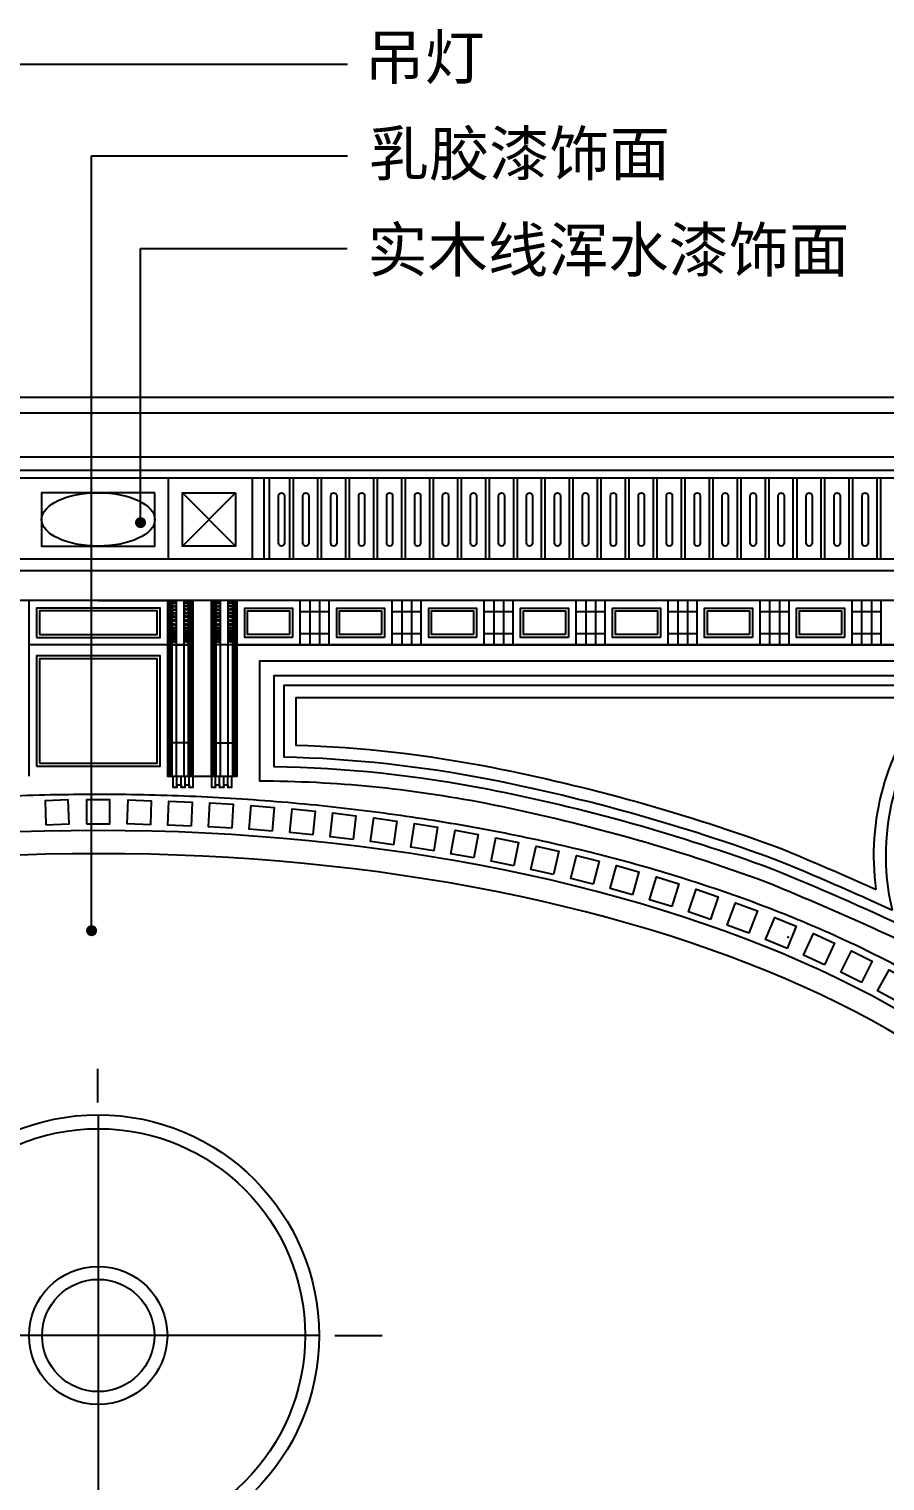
# Model space of a CAD drawing. Extents: x 341 to 10071, y 531 to 13651.
# Drawn here: x 5405 to 7731, y 4440 to 8388 of the extents above; entities that cross this region are included whole.
import ezdxf

# ---------------------------------------------------------------- set-up
doc = ezdxf.new("R2010")
doc.units = 0
doc.header["$MEASUREMENT"] = 0
for name, color, linetype in [('3', 3, 'CONTINUOUS'), ('4', 4, 'CONTINUOUS'), ('7', 7, 'CONTINUOUS'), ('DIM', 3, 'CONTINUOUS'), ('TEXT', 3, 'CONTINUOUS')]:
    doc.layers.add(name, color=color, linetype=linetype)
doc.styles.add('HZ', font='')
doc.styles.get("Standard").update_dxf_attribs({"font": 'txt.shx', "bigfont": 'bigfont.shx'})
doc.styles.get('HZ').set_extended_font_data('仿宋_GB2312')
doc.dimstyles.get("Standard").update_dxf_attribs({"dimtxt": 0.18, "dimasz": 0.18, "dimexe": 0.18, "dimexo": 0.0625, "dimgap": 0.09, "dimtad": 0, "dimtih": 1, "dimtoh": 1, "dimdec": 4, "dimzin": 0, "dimdsep": 46, "dimtxsty": 'Standard', "dimcen": 0.09, "dimadec": 0, "dimazin": 0, "dimtfac": 1, "dimtdec": 4, "dimtofl": 0, "dimtmove": 0, "dimatfit": 3, "dimfxl": 0, "dimtolj": 1, "dimtzin": 0, "dimarcsym": 0})

msp = doc.modelspace()

# ---------------------------------------------------------------- linework, layer by layer
at = {"layer": '3', "ltscale": 20}
for p, q in [((5783.4, 7169.7), (5783.4, 6949.7)), ((6011.1, 7166.6), (6011.1, 6946.6)), ((6043.1, 7166.6), (6043.1, 6946.6)), ((5966.1, 7126.9), (5822.1, 6981.9)), ((5822.1, 7126.9), (5966.1, 6981.9)), ((5405.1, 6356.6), (5405.1, 6833.6)), ((5781.1, 6833.6), (5781.1, 6356.6)), ((5785.3, 6356.6), (5785.3, 6833.6)), ((5789.4, 6356.6), (5789.4, 6833.6)), ((5793.6, 6356.6), (5793.6, 6833.6)), ((5793.6, 6833.6), (5805.6, 6833.6)), ((5805.6, 6356.6), (5805.6, 6833.6)), ((5826.6, 6356.6), (5826.6, 6833.6)), ((5838.6, 6833.6), (5826.6, 6833.6)), ((5838.6, 6356.6), (5838.6, 6833.6)), ((5842.8, 6356.6), (5842.8, 6833.6)), ((5846.9, 6356.6), (5846.9, 6833.6)), ((5905.3, 6356.6), (5905.3, 6833.6)), ((5909.4, 6356.6), (5909.4, 6833.6)), ((5913.6, 6356.6), (5913.6, 6833.6)), ((5913.6, 6833.6), (5925.6, 6833.6)), ((5925.6, 6356.6), (5925.6, 6833.6)), ((5946.6, 6356.6), (5946.6, 6833.6)), ((5958.6, 6833.6), (5946.6, 6833.6)), ((5958.6, 6356.6), (5958.6, 6833.6)), ((5962.8, 6356.6), (5962.8, 6833.6)), ((5966.9, 6356.6), (5966.9, 6833.6)), ((6141.1, 6833.6), (6141.1, 6713.6)), ((6167.8, 6833.6), (6167.8, 6713.6)), ((6194.4, 6833.6), (6194.4, 6713.6)), ((6221.1, 6713.6), (6221.1, 6833.6)), ((6391.1, 6833.6), (6391.1, 6713.6)), ((6417.8, 6833.6), (6417.8, 6713.6)), ((6444.4, 6833.6), (6444.4, 6713.6)), ((6471.1, 6713.6), (6471.1, 6833.6)), ((6641.1, 6833.6), (6641.1, 6713.6)), ((6667.8, 6833.6), (6667.8, 6713.6)), ((6694.4, 6833.6), (6694.4, 6713.6)), ((6721.1, 6713.6), (6721.1, 6833.6)), ((6891.1, 6833.6), (6891.1, 6713.6)), ((6917.8, 6833.6), (6917.8, 6713.6)), ((6944.4, 6833.6), (6944.4, 6713.6)), ((6971.1, 6713.6), (6971.1, 6833.6)), ((7141.1, 6833.6), (7141.1, 6713.6)), ((7167.8, 6833.6), (7167.8, 6713.6)), ((7194.4, 6833.6), (7194.4, 6713.6)), ((7221.1, 6713.6), (7221.1, 6833.6)), ((7391.1, 6833.6), (7391.1, 6713.6)), ((7417.8, 6833.6), (7417.8, 6713.6)), ((7444.4, 6833.6), (7444.4, 6713.6)), ((7471.1, 6713.6), (7471.1, 6833.6)), ((7641.1, 6833.6), (7641.1, 6713.6)), ((7667.8, 6833.6), (7667.8, 6713.6)), ((7694.4, 6833.6), (7694.4, 6713.6)), ((7721.1, 6713.6), (7721.1, 6833.6)), ((6221.1, 6803.6), (6141.1, 6803.6)), ((6471.1, 6803.6), (6391.1, 6803.6)), ((6721.1, 6803.6), (6641.1, 6803.6)), ((6971.1, 6803.6), (6891.1, 6803.6)), ((7221.1, 6803.6), (7141.1, 6803.6)), ((7471.1, 6803.6), (7391.1, 6803.6)), ((7721.1, 6803.6), (7641.1, 6803.6)), ((5781.1, 6713.6), (5851.1, 6713.6)), ((5971.1, 6713.6), (5901.1, 6713.6)), ((6221.1, 6743.6), (6141.1, 6743.6)), ((6471.1, 6743.6), (6391.1, 6743.6)), ((6721.1, 6743.6), (6641.1, 6743.6)), ((6971.1, 6743.6), (6891.1, 6743.6)), ((7221.1, 6743.6), (7141.1, 6743.6)), ((7471.1, 6743.6), (7391.1, 6743.6)), ((7721.1, 6743.6), (7641.1, 6743.6)), ((5796.1, 6356.6), (5851.1, 6356.6)), ((5807.1, 6332.6), (5807.1, 6356.6)), ((5818.1, 6332.6), (5818.1, 6356.6)), ((5829.1, 6332.6), (5829.1, 6356.6)), ((5840.1, 6332.6), (5840.1, 6356.6)), ((5901.1, 6356.6), (5956.1, 6356.6)), ((5912.1, 6332.6), (5912.1, 6356.6)), ((5923.1, 6332.6), (5923.1, 6356.6)), ((5934.1, 6332.6), (5934.1, 6356.6)), ((5945.1, 6332.6), (5945.1, 6356.6))]:
    msp.add_line(p, q, dxfattribs=at)
at = {"layer": '3'}
for p, q in [((6058.1, 6946.6), (6058.1, 7166.6)), ((6114.1, 6946.6), (6114.1, 7166.6)), ((6124.1, 6946.6), (6124.1, 7166.6)), ((6190.1, 6946.6), (6190.1, 7166.6)), ((6200.1, 6946.6), (6200.1, 7166.6)), ((6266.1, 6946.6), (6266.1, 7166.6)), ((6276.1, 6946.6), (6276.1, 7166.6)), ((6342.1, 6946.6), (6342.1, 7166.6)), ((6352.1, 6946.6), (6352.1, 7166.6)), ((6418.1, 6946.6), (6418.1, 7166.6)), ((6428.1, 6946.6), (6428.1, 7166.6)), ((6494.1, 6946.6), (6494.1, 7166.6)), ((6504.1, 6946.6), (6504.1, 7166.6)), ((6570.1, 6946.6), (6570.1, 7166.6)), ((6580.1, 6946.6), (6580.1, 7166.6)), ((6646.1, 6946.6), (6646.1, 7166.6)), ((6656.1, 6946.6), (6656.1, 7166.6)), ((6722.1, 6946.6), (6722.1, 7166.6)), ((6732.1, 6946.6), (6732.1, 7166.6)), ((6798.1, 6946.6), (6798.1, 7166.6)), ((6808.1, 6946.6), (6808.1, 7166.6)), ((6874.1, 6946.6), (6874.1, 7166.6)), ((6884.1, 6946.6), (6884.1, 7166.6)), ((6950.1, 6946.6), (6950.1, 7166.6)), ((6960.1, 6946.6), (6960.1, 7166.6)), ((7026.1, 6946.6), (7026.1, 7166.6)), ((7036.1, 6946.6), (7036.1, 7166.6)), ((7102.1, 6946.6), (7102.1, 7166.6)), ((7112.1, 6946.6), (7112.1, 7166.6)), ((7178.1, 6946.6), (7178.1, 7166.6)), ((7188.1, 6946.6), (7188.1, 7166.6)), ((7254.1, 6946.6), (7254.1, 7166.6)), ((7264.1, 6946.6), (7264.1, 7166.6)), ((7330.1, 6946.6), (7330.1, 7166.6)), ((7340.1, 6946.6), (7340.1, 7166.6)), ((7406.1, 6946.6), (7406.1, 7166.6)), ((7416.1, 6946.6), (7416.1, 7166.6)), ((7482.1, 6946.6), (7482.1, 7166.6)), ((7492.1, 6946.6), (7492.1, 7166.6)), ((7558.1, 6946.6), (7558.1, 7166.6)), ((7568.1, 6946.6), (7568.1, 7166.6)), ((7634.1, 6946.6), (7634.1, 7166.6)), ((7644.1, 6946.6), (7644.1, 7166.6)), ((7710.1, 6946.6), (7710.1, 7166.6)), ((7720.1, 6946.6), (7720.1, 7166.6)), ((5593.1, 6833.6), (5781.1, 6833.6)), ((5591.9, 5468.8), (5591.9, 5561)), ((5593.1, 5435.6), (5593.1, 4235.6)), ((6193.1, 4835.6), (4993.1, 4835.6)), ((6236.2, 4835.9), (6364.3, 4835.9))]:
    msp.add_line(p, q, dxfattribs=at)
at = {"layer": '3', "ltscale": 20}
for points in [[(1741.1, 4835.6), (1741.1, 2483.6), (9445.1, 2483.6), (9445.1, 4835.6), (9445.1, 7187.6), (1741.1, 7187.6)], [(2014.1, 4835.6), (2014.1, 2756.6), (9172.1, 2756.6), (9172.1, 4835.6), (9172.1, 6914.6), (2014.1, 6914.6)], [(5425.1, 6733.6), (5761.1, 6733.6), (5761.1, 6813.6), (5425.1, 6813.6)], [(5433.1, 6741.6), (5753.1, 6741.6), (5753.1, 6805.6), (5433.1, 6805.6)], [(6121.1, 6733.6), (5991.1, 6733.6), (5991.1, 6813.6), (6121.1, 6813.6)], [(6113.1, 6741.6), (5999.1, 6741.6), (5999.1, 6805.6), (6113.1, 6805.6)], [(6371.1, 6733.6), (6241.1, 6733.6), (6241.1, 6813.6), (6371.1, 6813.6)], [(6363.1, 6741.6), (6249.1, 6741.6), (6249.1, 6805.6), (6363.1, 6805.6)], [(6621.1, 6733.6), (6491.1, 6733.6), (6491.1, 6813.6), (6621.1, 6813.6)], [(6613.1, 6741.6), (6499.1, 6741.6), (6499.1, 6805.6), (6613.1, 6805.6)], [(6871.1, 6733.6), (6741.1, 6733.6), (6741.1, 6813.6), (6871.1, 6813.6)], [(6863.1, 6741.6), (6749.1, 6741.6), (6749.1, 6805.6), (6863.1, 6805.6)], [(7121.1, 6733.6), (6991.1, 6733.6), (6991.1, 6813.6), (7121.1, 6813.6)], [(7113.1, 6741.6), (6999.1, 6741.6), (6999.1, 6805.6), (7113.1, 6805.6)], [(7371.1, 6733.6), (7241.1, 6733.6), (7241.1, 6813.6), (7371.1, 6813.6)], [(7363.1, 6741.6), (7249.1, 6741.6), (7249.1, 6805.6), (7363.1, 6805.6)], [(7621.1, 6733.6), (7491.1, 6733.6), (7491.1, 6813.6), (7621.1, 6813.6)], [(7613.1, 6741.6), (7499.1, 6741.6), (7499.1, 6805.6), (7613.1, 6805.6)], [(5425.1, 6383.6), (5761.1, 6383.6), (5761.1, 6683.6), (5425.1, 6683.6)], [(5433.1, 6391.6), (5753.1, 6391.6), (5753.1, 6675.6), (5433.1, 6675.6)]]:
    msp.add_lwpolyline(points, close=True, dxfattribs=at)
for points in [[(6099.1, 7118.9), (6099.1, 6989.9, -1), (6083.1, 6989.9), (6083.1, 7118.9, -1)], [(6165.1, 7118.9), (6165.1, 6989.9, -1), (6149.1, 6989.9), (6149.1, 7118.9, -1)], [(6241.1, 7118.9), (6241.1, 6989.9, -1), (6225.1, 6989.9), (6225.1, 7118.9, -1)], [(6317.1, 7118.9), (6317.1, 6989.9, -1), (6301.1, 6989.9), (6301.1, 7118.9, -1)], [(6393.1, 7118.9), (6393.1, 6989.9, -1), (6377.1, 6989.9), (6377.1, 7118.9, -1)], [(6469.1, 7118.9), (6469.1, 6989.9, -1), (6453.1, 6989.9), (6453.1, 7118.9, -1)], [(6545.1, 7118.9), (6545.1, 6989.9, -1), (6529.1, 6989.9), (6529.1, 7118.9, -1)], [(6621.1, 7118.9), (6621.1, 6989.9, -1), (6605.1, 6989.9), (6605.1, 7118.9, -1)], [(6697.1, 7118.9), (6697.1, 6989.9, -1), (6681.1, 6989.9), (6681.1, 7118.9, -1)], [(6773.1, 7118.9), (6773.1, 6989.9, -1), (6757.1, 6989.9), (6757.1, 7118.9, -1)], [(6849.1, 7118.9), (6849.1, 6989.9, -1), (6833.1, 6989.9), (6833.1, 7118.9, -1)], [(6925.1, 7118.9), (6925.1, 6989.9, -1), (6909.1, 6989.9), (6909.1, 7118.9, -1)], [(7001.1, 7118.9), (7001.1, 6989.9, -1), (6985.1, 6989.9), (6985.1, 7118.9, -1)], [(7077.1, 7118.9), (7077.1, 6989.9, -1), (7061.1, 6989.9), (7061.1, 7118.9, -1)], [(7153.1, 7118.9), (7153.1, 6989.9, -1), (7137.1, 6989.9), (7137.1, 7118.9, -1)], [(7229.1, 7118.9), (7229.1, 6989.9, -1), (7213.1, 6989.9), (7213.1, 7118.9, -1)], [(7305.1, 7118.9), (7305.1, 6989.9, -1), (7289.1, 6989.9), (7289.1, 7118.9, -1)], [(7381.1, 7118.9), (7381.1, 6989.9, -1), (7365.1, 6989.9), (7365.1, 7118.9, -1)], [(7457.1, 7118.9), (7457.1, 6989.9, -1), (7441.1, 6989.9), (7441.1, 7118.9, -1)], [(7533.1, 7118.9), (7533.1, 6989.9, -1), (7517.1, 6989.9), (7517.1, 7118.9, -1)], [(7609.1, 7118.9), (7609.1, 6989.9, -1), (7593.1, 6989.9), (7593.1, 7118.9, -1)], [(7685.1, 7118.9), (7685.1, 6989.9, -1), (7669.1, 6989.9), (7669.1, 7118.9, -1)], [(7793.4, 5943.2, -0.31606), (7997.4, 6629.6), (6070.1, 6629.6), (6070.1, 6382.5, -0.044831), (6650.1, 6321.8, -0.03981), (7424.3, 6104.7, -0.012265)], [(7751.3, 5992.4, -0.260755), (7926.4, 6602.6), (6097.1, 6602.6), (6097.1, 6409, -0.042803), (6655.3, 6348.2, -0.039834), (7434.1, 6129.9, -0.010492)]]:
    msp.add_lwpolyline(points, format="xyb", close=True, dxfattribs=at)
for points in [[(5793.6, 6830.5), (5799.6, 6828), (5805.6, 6830.5)], [(5838.6, 6830.5), (5832.6, 6828), (5826.6, 6830.5)], [(5913.6, 6830.5), (5919.6, 6828), (5925.6, 6830.5)], [(5958.6, 6830.5), (5952.6, 6828), (5946.6, 6830.5)], [(5793.6, 6828), (5799.6, 6826), (5805.6, 6828)], [(5793.6, 6821.1), (5799.6, 6818.6), (5805.6, 6821.1)], [(5793.6, 6818.6), (5799.6, 6816.6), (5805.6, 6818.6)], [(5793.6, 6812.3), (5799.6, 6809.7), (5805.6, 6812.3)], [(5793.6, 6809.8), (5799.6, 6807.7), (5805.6, 6809.8)], [(5793.6, 6803), (5799.6, 6799.8), (5805.6, 6803)], [(5793.6, 6800.5), (5799.6, 6797.6), (5805.6, 6800.5)], [(5793.6, 6793.7), (5799.6, 6790.2), (5805.6, 6793.7)], [(5793.6, 6791.1), (5799.6, 6787.7), (5805.6, 6791.1)], [(5838.6, 6828), (5832.6, 6826), (5826.6, 6828)], [(5838.6, 6821.1), (5832.6, 6818.6), (5826.6, 6821.1)], [(5838.6, 6818.6), (5832.6, 6816.6), (5826.6, 6818.6)], [(5838.6, 6812.3), (5832.6, 6809.7), (5826.6, 6812.3)], [(5838.6, 6809.8), (5832.6, 6807.7), (5826.6, 6809.8)], [(5838.6, 6803), (5832.6, 6799.8), (5826.6, 6803)], [(5838.6, 6800.5), (5832.6, 6797.6), (5826.6, 6800.5)], [(5838.6, 6793.7), (5832.6, 6790.2), (5826.6, 6793.7)], [(5838.6, 6791.1), (5832.6, 6787.7), (5826.6, 6791.1)], [(5913.6, 6828), (5919.6, 6826), (5925.6, 6828)], [(5913.6, 6821.1), (5919.6, 6818.6), (5925.6, 6821.1)], [(5913.6, 6818.6), (5919.6, 6816.6), (5925.6, 6818.6)], [(5913.6, 6812.3), (5919.6, 6809.7), (5925.6, 6812.3)], [(5913.6, 6809.8), (5919.6, 6807.7), (5925.6, 6809.8)], [(5913.6, 6803), (5919.6, 6799.8), (5925.6, 6803)], [(5913.6, 6800.5), (5919.6, 6797.6), (5925.6, 6800.5)], [(5913.6, 6793.7), (5919.6, 6790.2), (5925.6, 6793.7)], [(5913.6, 6791.1), (5919.6, 6787.7), (5925.6, 6791.1)], [(5958.6, 6828), (5952.6, 6826), (5946.6, 6828)], [(5958.6, 6821.1), (5952.6, 6818.6), (5946.6, 6821.1)], [(5958.6, 6818.6), (5952.6, 6816.6), (5946.6, 6818.6)], [(5958.6, 6812.3), (5952.6, 6809.7), (5946.6, 6812.3)], [(5958.6, 6809.8), (5952.6, 6807.7), (5946.6, 6809.8)], [(5958.6, 6803), (5952.6, 6799.8), (5946.6, 6803)], [(5958.6, 6800.5), (5952.6, 6797.6), (5946.6, 6800.5)], [(5958.6, 6793.7), (5952.6, 6790.2), (5946.6, 6793.7)], [(5958.6, 6791.1), (5952.6, 6787.7), (5946.6, 6791.1)], [(5793.6, 6784.1), (5799.6, 6779.6), (5805.6, 6784.1)], [(5793.6, 6781.6), (5799.6, 6777.1), (5805.6, 6781.6)], [(5793.6, 6772.3), (5799.6, 6768.8), (5805.6, 6772.3)], [(5793.6, 6769.8), (5799.6, 6766.3), (5805.6, 6769.8)], [(5793.6, 6762.3), (5799.6, 6759.1), (5805.6, 6762.3)], [(5793.6, 6759.8), (5799.6, 6756.8), (5805.6, 6759.8)], [(5793.6, 6753.8), (5799.6, 6750.5), (5805.6, 6753.8)], [(5793.6, 6751.2), (5799.6, 6748.3), (5805.6, 6751.2)], [(5838.6, 6784.1), (5832.6, 6779.6), (5826.6, 6784.1)], [(5838.6, 6781.6), (5832.6, 6777.1), (5826.6, 6781.6)], [(5838.6, 6772.3), (5832.6, 6768.8), (5826.6, 6772.3)], [(5838.6, 6769.8), (5832.6, 6766.3), (5826.6, 6769.8)], [(5838.6, 6762.3), (5832.6, 6759.1), (5826.6, 6762.3)], [(5838.6, 6759.8), (5832.6, 6756.8), (5826.6, 6759.8)], [(5838.6, 6753.8), (5832.6, 6750.5), (5826.6, 6753.8)], [(5838.6, 6751.2), (5832.6, 6748.3), (5826.6, 6751.2)], [(5913.6, 6784.1), (5919.6, 6779.6), (5925.6, 6784.1)], [(5913.6, 6781.6), (5919.6, 6777.1), (5925.6, 6781.6)], [(5913.6, 6772.3), (5919.6, 6768.8), (5925.6, 6772.3)], [(5913.6, 6769.8), (5919.6, 6766.3), (5925.6, 6769.8)], [(5913.6, 6762.3), (5919.6, 6759.1), (5925.6, 6762.3)], [(5913.6, 6759.8), (5919.6, 6756.8), (5925.6, 6759.8)], [(5913.6, 6753.8), (5919.6, 6750.5), (5925.6, 6753.8)], [(5913.6, 6751.2), (5919.6, 6748.3), (5925.6, 6751.2)], [(5958.6, 6784.1), (5952.6, 6779.6), (5946.6, 6784.1)], [(5958.6, 6781.6), (5952.6, 6777.1), (5946.6, 6781.6)], [(5958.6, 6772.3), (5952.6, 6768.8), (5946.6, 6772.3)], [(5958.6, 6769.8), (5952.6, 6766.3), (5946.6, 6769.8)], [(5958.6, 6762.3), (5952.6, 6759.1), (5946.6, 6762.3)], [(5958.6, 6759.8), (5952.6, 6756.8), (5946.6, 6759.8)], [(5958.6, 6753.8), (5952.6, 6750.5), (5946.6, 6753.8)], [(5958.6, 6751.2), (5952.6, 6748.3), (5946.6, 6751.2)], [(5793.6, 6746), (5799.6, 6743.5), (5805.6, 6746)], [(5793.6, 6743.5), (5799.6, 6741.5), (5805.6, 6743.5)], [(5793.6, 6739.5), (5799.6, 6737), (5805.6, 6739.5)], [(5793.6, 6737), (5799.6, 6735), (5805.6, 6737)], [(5793.6, 6732.5), (5799.6, 6730), (5805.6, 6732.5)], [(5793.6, 6730), (5799.6, 6728), (5805.6, 6730)], [(5793.6, 6725), (5799.6, 6722.4), (5805.6, 6725)], [(5793.6, 6722.5), (5799.6, 6720.4), (5805.6, 6722.5)], [(5838.6, 6746), (5832.6, 6743.5), (5826.6, 6746)], [(5838.6, 6743.5), (5832.6, 6741.5), (5826.6, 6743.5)], [(5838.6, 6739.5), (5832.6, 6737), (5826.6, 6739.5)], [(5838.6, 6737), (5832.6, 6735), (5826.6, 6737)], [(5838.6, 6732.5), (5832.6, 6730), (5826.6, 6732.5)], [(5838.6, 6730), (5832.6, 6728), (5826.6, 6730)], [(5838.6, 6725), (5832.6, 6722.4), (5826.6, 6725)], [(5838.6, 6722.5), (5832.6, 6720.4), (5826.6, 6722.5)], [(5913.6, 6746), (5919.6, 6743.5), (5925.6, 6746)], [(5913.6, 6743.5), (5919.6, 6741.5), (5925.6, 6743.5)], [(5913.6, 6739.5), (5919.6, 6737), (5925.6, 6739.5)], [(5913.6, 6737), (5919.6, 6735), (5925.6, 6737)], [(5913.6, 6732.5), (5919.6, 6730), (5925.6, 6732.5)], [(5913.6, 6730), (5919.6, 6728), (5925.6, 6730)], [(5913.6, 6725), (5919.6, 6722.4), (5925.6, 6725)], [(5913.6, 6722.5), (5919.6, 6720.4), (5925.6, 6722.5)], [(5958.6, 6746), (5952.6, 6743.5), (5946.6, 6746)], [(5958.6, 6743.5), (5952.6, 6741.5), (5946.6, 6743.5)], [(5958.6, 6739.5), (5952.6, 6737), (5946.6, 6739.5)], [(5958.6, 6737), (5952.6, 6735), (5946.6, 6737)], [(5958.6, 6732.5), (5952.6, 6730), (5946.6, 6732.5)], [(5958.6, 6730), (5952.6, 6728), (5946.6, 6730)], [(5958.6, 6725), (5952.6, 6722.4), (5946.6, 6725)], [(5958.6, 6722.5), (5952.6, 6720.4), (5946.6, 6722.5)]]:
    msp.add_lwpolyline(points, dxfattribs=at)
at = {"layer": '3'}
for points in [[(5451.1, 6224.4), (5514.1, 6226.6), (5511.8, 6291.6), (5448.8, 6289.4)], [(5561.2, 6226.8), (5624.2, 6226.8), (5624.2, 6291.8), (5561.2, 6291.8)], [(5735.1, 6224.4), (5672.1, 6226.6), (5674.4, 6291.6), (5737.4, 6289.4)], [(5845.5, 6220.8), (5782.6, 6223.6), (5785.4, 6288.5), (5848.4, 6285.8)], [(5955.9, 6215), (5893, 6218.6), (5896.7, 6283.5), (5959.6, 6279.9)], [(6066, 6206.7), (6003.2, 6211.9), (6008.7, 6276.7), (6071.5, 6271.4)], [(6176, 6196.6), (6113.4, 6202.9), (6119.8, 6267.5), (6182.5, 6261.3)], [(6285.8, 6184.3), (6223.3, 6191.8), (6231, 6256.3), (6293.5, 6248.9)], [(6395.4, 6169.8), (6333, 6178.5), (6342, 6242.9), (6404.4, 6234.2)], [(6504.7, 6153.1), (6442.5, 6163.1), (6452.8, 6227.3), (6515, 6217.3)], [(6613.7, 6134.1), (6551.7, 6145.4), (6563.4, 6209.3), (6625.3, 6198)], [(6722.3, 6112.7), (6660.6, 6125.4), (6673.6, 6189.1), (6735.3, 6176.4)], [(6830.4, 6088.9), (6769, 6103), (6783.5, 6166.3), (6844.9, 6152.3)], [(6938.1, 6062.6), (6877, 6078.1), (6893, 6141.1), (6954.1, 6125.6)], [(7045.1, 6033.5), (6984.5, 6050.6), (7002, 6113.2), (7062.7, 6096.1)], [(7151.5, 6001.8), (7091.3, 6020.4), (7110.5, 6082.5), (7170.7, 6063.8)], [(7257, 5967), (7197.4, 5987.3), (7218.3, 6048.9), (7277.9, 6028.6)], [(7361.6, 5929.2), (7302.6, 5951.3), (7325.3, 6012.1), (7384.3, 5990.1)], [(7465, 5888.1), (7406.8, 5912), (7431.5, 5972.1), (7489.7, 5948.2)], [(7567.1, 5843.4), (7509.7, 5869.4), (7536.5, 5928.6), (7593.9, 5902.6)], [(7667.6, 5795), (7611.2, 5823.1), (7640.3, 5881.3), (7696.6, 5853.2)], [(7766.1, 5742.5), (7711, 5773), (7742.4, 5829.9), (7797.6, 5799.4)]]:
    msp.add_lwpolyline(points, close=True, dxfattribs=at)
at = {"layer": '3', "ltscale": 20}
for radius in [562.3, 187.8, 152.6]:
    msp.add_circle((5593.1, 4835.6), radius, dxfattribs=at)
msp.add_ellipse((5593.1, 7054.4), major_axis=(-154, 0), ratio=0.470779, dxfattribs=at)
at = {"layer": '3'}
msp.add_ellipse((5593.1, 4835.6), major_axis=(-2778, 0), ratio=0.471562, start_param=3.141593, end_param=6.283185, dxfattribs=at)
at = {"layer": '3', "extrusion": (0, 0, -1)}
msp.add_ellipse((5593.1, 4835.6), major_axis=(-2778, 0), ratio=0.471562, start_param=3.141593, end_param=6.283185, dxfattribs=at)
at = {"layer": '3', "ltscale": 20}
for p in [(6417.8, 6803.6), (6444.4, 6803.6), (6667.8, 6803.6), (6694.4, 6803.6), (6917.8, 6803.6), (6944.4, 6803.6), (7167.8, 6803.6), (7194.4, 6803.6), (7417.8, 6803.6), (7444.4, 6803.6), (7667.8, 6803.6), (7694.4, 6803.6), (5962.8, 6386.5), (5966.9, 6386.5), (5807.1, 6326.6), (5818.1, 6326.6), (5829.1, 6326.6), (5840.1, 6326.6), (5912.1, 6326.6), (5923.1, 6326.6), (5934.1, 6326.6), (5945.1, 6326.6), (7467.7, 5918.4)]:
    msp.add_point(p, dxfattribs=at)
at = {"layer": '4', "ltscale": 20}
msp.add_lwpolyline([(1543.1, 4835.6), (1543.1, 2285.6), (9643.1, 2285.6), (9643.1, 4835.6), (9643.1, 7385.6), (1543.1, 7385.6)], close=True, dxfattribs=at)
msp.add_lwpolyline([(7707.4, 6048.6, -0.206371), (7852.2, 6569.6), (6130.1, 6569.6), (6130.1, 6441.1, -0.040368), (6661.6, 6380.6, -0.039862), (7446, 6160.6, -0.008594)], format="xyb", close=True, dxfattribs=at)
at = {"layer": '7', "ltscale": 20}
for p, q in [((5851.1, 6356.6), (5851.1, 6833.6)), ((5901.1, 6356.6), (5901.1, 6833.6)), ((5851.1, 6446.6), (5781.1, 6446.6)), ((5901.1, 6446.6), (5971.1, 6446.6))]:
    msp.add_line(p, q, dxfattribs=at)
for points in [[(1585.1, 4835.6), (1585.1, 2327.6), (9601.1, 2327.6), (9601.1, 4835.6), (9601.1, 7343.6), (1585.1, 7343.6)], [(1705.1, 4835.6), (1705.1, 2447.6), (9481.1, 2447.6), (9481.1, 4835.6), (9481.1, 7223.6), (1705.1, 7223.6)], [(1762.1, 4835.6), (1762.1, 2504.6), (9424.1, 2504.6), (9424.1, 4835.6), (9424.1, 7166.6), (1762.1, 7166.6)], [(5747.1, 7126.9), (5439.1, 7126.9), (5439.1, 6981.9), (5747.1, 6981.9)], [(5966.1, 7126.9), (5966.1, 6981.9), (5822.1, 6981.9), (5822.1, 7126.9)], [(1982.1, 4835.6), (1982.1, 2724.6), (9204.1, 2724.6), (9204.1, 4835.6), (9204.1, 6946.6), (1982.1, 6946.6)], [(2095.1, 4835.6), (2095.1, 2837.6), (9091.1, 2837.6), (9091.1, 4835.6), (9091.1, 6833.6), (2095.1, 6833.6)]]:
    msp.add_lwpolyline(points, close=True, dxfattribs=at)
for points in [[(5781.1, 6833.6), (5781.1, 6356.6), (5796.1, 6356.6), (5796.1, 6326.6), (5807.1, 6326.6), (5807.1, 6332.6), (5818.1, 6332.6), (5818.1, 6326.6), (5829.1, 6326.6), (5829.1, 6332.6), (5840.1, 6332.6), (5840.1, 6326.6), (5851.1, 6326.6), (5851.1, 6356.6), (5901.1, 6356.6), (5901.1, 6326.6), (5912.1, 6326.6), (5912.1, 6332.6), (5923.1, 6332.6), (5923.1, 6326.6), (5934.1, 6326.6), (5934.1, 6332.6), (5945.1, 6332.6), (5945.1, 6326.6), (5956.1, 6326.6), (5956.1, 6356.6), (5971.1, 6356.6), (5971.1, 6833.6)], [(5851.1, 6713.6), (5405.1, 6713.6)], [(8971.1, 5143.6), (8971.1, 6713.6), (5901.1, 6713.6)], [(5971.1, 6713.6), (8971.1, 6713.6), (8971.1, 5143.6)]]:
    msp.add_lwpolyline(points, dxfattribs=at)
msp.add_lwpolyline([(7870.3, 5863.5, -0.429472), (8133.5, 6668.6), (6031.1, 6668.6), (6031.1, 6343.8, -0.047822), (6642.6, 6283.5, -0.039777), (7410.2, 6068.3, -0.015408)], format="xyb", close=True, dxfattribs=at)
msp.add_circle((5593.1, 4835.6), 600, dxfattribs=at)
msp.add_ellipse((5593.1, 4835.6), major_axis=(-2841, 0), ratio=0.483281, start_param=3.141593, end_param=6.283185, dxfattribs=at)
at = {"layer": '7', "ltscale": 20, "extrusion": (0, 0, -1)}
msp.add_ellipse((5593.1, 4835.6), major_axis=(-2841, 0), ratio=0.483281, start_param=3.141593, end_param=6.283185, dxfattribs=at)
at = {"layer": '7', "ltscale": 20}
for points in [[(8563.1, 4835.6), (8563.1, 4839.7), (8563.1, 4843.8), (8562.3, 4889.8), (8558, 4931.7), (8542.2, 5015.1), (8530.7, 5056.7), (8500.6, 5139.1), (8482, 5180), (8437.9, 5260.7), (8412.4, 5300.6), (8354.6, 5379.2), (8322.3, 5417.8), (8251.3, 5493.5), (8212.6, 5530.6), (8128.9, 5603), (8084, 5638.4), (7988.2, 5707), (7937.4, 5740.2), (7830.2, 5804.5), (7773.8, 5835.5), (7656.1, 5895.1), (7594.6, 5923.6), (7467.1, 5977.9), (7400.9, 6003.8), (7264.5, 6052.5), (7194.2, 6075.5), (7049.9, 6118.4), (6976, 6138.3), (6824.9, 6174.9), (6747.7, 6191.7), (6590.9, 6221.8), (6511.2, 6235.3), (6349.7, 6258.7), (6268, 6268.8), (6103.1, 6285.4), (6019.9, 6292), (5852.7, 6301.6), (5768.8, 6304.6), (5600.6, 6307.2), (5516.3, 6306.7), (5348.3, 6302.2), (5264.5, 6298.2), (5097.8, 6286.6), (5015, 6279.1), (4850.9, 6260.6), (4769.7, 6249.6), (4609.4, 6224.3), (4530.3, 6210), (4374.9, 6178), (4298.6, 6160.4), (4149.3, 6122), (4076.2, 6101.2), (3934, 6056.7), (3864.8, 6032.9), (3730.7, 5982.6), (3665.9, 5956), (3540.9, 5900.2), (3480.8, 5871), (3365.9, 5810.1), (3311, 5778.4), (3206.9, 5712.9), (3157.6, 5679), (3065.1, 5609.4), (3021.8, 5573.5), (2941.6, 5500.1), (2904.6, 5462.6), (2837.2, 5386), (2806.7, 5347), (2752.7, 5267.8), (2729, 5227.6), (2688.7, 5146.4), (2672.1, 5105.3), (2645.9, 5022.5), (2636.4, 4980.8), (2625.5, 4904.6), (2623.1, 4870.1), (2623.1, 4835.6)], [(8563.1, 4835.6), (8563.1, 4831.5), (8563.1, 4827.5), (8562.3, 4781.5), (8558, 4739.6), (8542.2, 4656.1), (8530.7, 4614.5), (8500.6, 4532.1), (8482, 4491.3), (8437.9, 4410.5), (8412.4, 4370.6), (8354.6, 4292.1), (8322.3, 4253.4), (8251.3, 4177.7), (8212.6, 4140.6), (8128.9, 4068.2), (8084, 4032.9), (7988.2, 3964.3), (7937.4, 3931), (7830.2, 3866.7), (7773.8, 3835.7), (7656.1, 3776.2), (7594.6, 3747.6), (7467.1, 3693.3), (7400.9, 3667.5), (7264.5, 3618.7), (7194.2, 3595.7), (7049.9, 3552.9), (6976, 3532.9), (6824.9, 3496.3), (6747.7, 3479.6), (6590.9, 3449.4), (6511.2, 3435.9), (6349.7, 3412.5), (6268, 3402.4), (6103.1, 3385.8), (6019.9, 3379.3), (5852.7, 3369.6), (5768.8, 3366.6), (5600.6, 3364), (5516.3, 3364.5), (5348.3, 3369), (5264.5, 3373), (5097.8, 3384.6), (5015, 3392.1), (4850.9, 3410.6), (4769.7, 3421.6), (4609.4, 3446.9), (4530.3, 3461.3), (4374.9, 3493.2), (4298.6, 3510.9), (4149.3, 3549.2), (4076.2, 3570), (3934, 3614.5), (3864.8, 3638.3), (3730.7, 3688.6), (3665.9, 3715.2), (3540.9, 3771), (3480.8, 3800.3), (3365.9, 3861.1), (3311, 3892.8), (3206.9, 3958.3), (3157.6, 3992.2), (3065.1, 4061.9), (3021.8, 4097.7), (2941.6, 4171.1), (2904.6, 4208.6), (2837.2, 4285.2), (2806.7, 4324.2), (2752.7, 4403.4), (2729, 4443.6), (2688.7, 4524.9), (2672.1, 4566), (2645.9, 4648.7), (2636.4, 4690.4), (2625.5, 4766.6), (2623.1, 4801.1), (2623.1, 4835.6)]]:
    msp.add_open_spline(points, degree=3, knots=[3.141593, 3.141593, 3.141593, 3.141593, 3.149862, 3.149862, 3.234954, 3.234954, 3.320046, 3.320046, 3.405138, 3.405138, 3.49023, 3.49023, 3.575322, 3.575322, 3.660414, 3.660414, 3.745506, 3.745506, 3.830598, 3.830598, 3.91569, 3.91569, 4.000782, 4.000782, 4.085874, 4.085874, 4.170966, 4.170966, 4.256058, 4.256058, 4.34115, 4.34115, 4.426242, 4.426242, 4.511334, 4.511334, 4.596426, 4.596426, 4.681519, 4.681519, 4.766611, 4.766611, 4.851703, 4.851703, 4.936795, 4.936795, 5.021887, 5.021887, 5.106979, 5.106979, 5.192071, 5.192071, 5.277163, 5.277163, 5.362255, 5.362255, 5.447347, 5.447347, 5.532439, 5.532439, 5.617531, 5.617531, 5.702623, 5.702623, 5.787715, 5.787715, 5.872807, 5.872807, 5.957899, 5.957899, 6.042991, 6.042991, 6.128083, 6.128083, 6.213175, 6.213175, 6.283185, 6.283185, 6.283185, 6.283185], dxfattribs=at)

# ---------------------------------------------------------------- texts
at = {"layer": 'TEXT', "linetype": 'ByBlock', "style": 'HZ'}
for s, p in [('吊灯', (6316.1, 8251.1)), ('乳胶漆饰面', (6328.3, 7989.2)), ('实木线浑水漆饰面', (6324.7, 7727.3))]:
    msp.add_text(s, height=120, dxfattribs=at).set_placement(p)

# ---------------------------------------------------------------- leaders
at = {"layer": 'DIM'}
for points in [[(5305, 5085.4), (5305, 8291.8), (6270.8, 8291.8)], [(5575, 5936.3), (5575, 8042.8), (6270.8, 8042.8)], [(5708.1, 7045.7), (5708.1, 7790.8), (6269.9, 7790.8)]]:
    msp.add_leader(points, dimstyle='Standard', override={"dimscale": 60, "dimtxt": 2, "dimasz": 0.5, "dimexe": 1, "dimexo": 1, "dimgap": 0.5, "dimtad": 1, "dimtih": 0, "dimtoh": 0, "dimdec": 0, "dimzin": 9, "dimtxsty": 'HZ', "dimcen": 0, "dimclrd": 256, "dimclre": 256, "dimclrt": 256, "dimtfac": 0.5, "dimtdec": 0, "dimtofl": 1, "dimldrblk": 'DOT', "dimtzin": 2}, dxfattribs=at)

doc.saveas('drawing.dxf')
